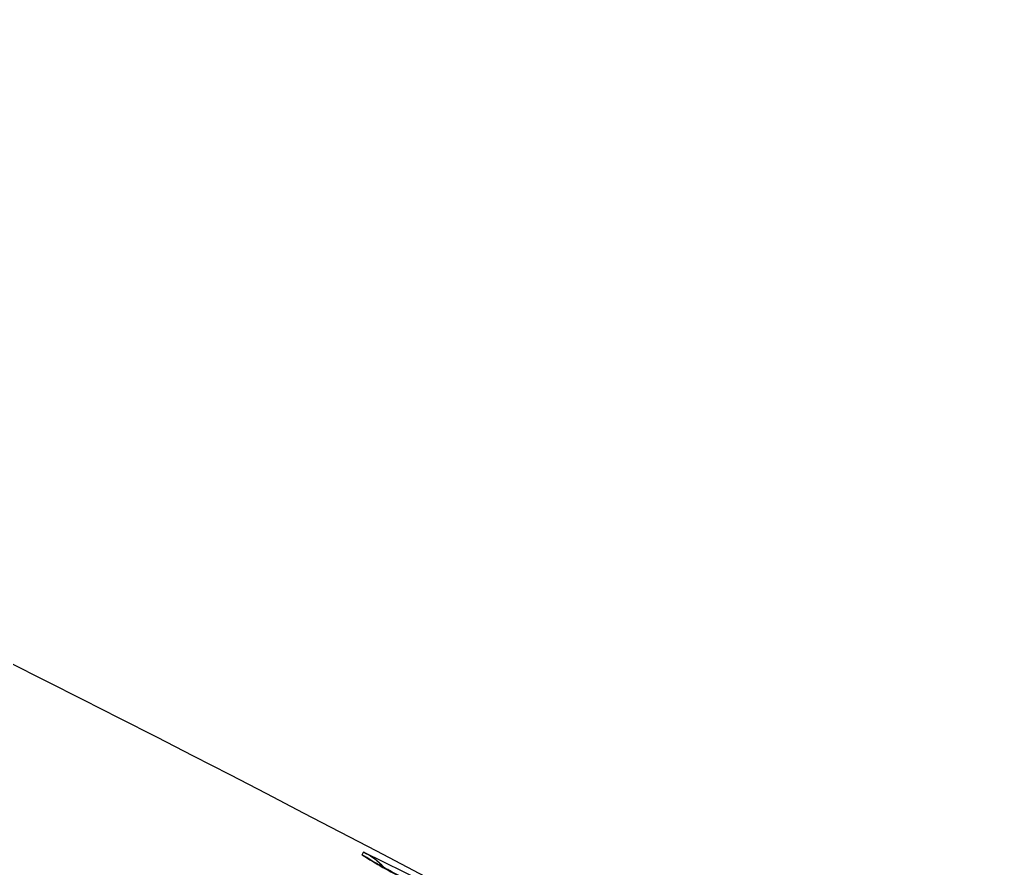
# Model space of a CAD drawing. Header units: millimetres. Extents: x 169 to 4368, y -1049 to 1924.
# Drawn here: x 496.1302 to 496.2535, y 1187.3796 to 1187.4869 of the extents above; entities that cross this region are included whole.
import ezdxf

# ---------------------------------------------------------------- set-up
doc = ezdxf.new("R2010")
doc.units = ezdxf.units.MM

msp = doc.modelspace()

# ---------------------------------------------------------------- linework, layer by layer
msp.add_line((496.1735750850465, 1187.381308720818), (496.1737226922244, 1187.381658214194))
for centre, radius, start, end in [((494.7616806487903, 1184.685044517626), 3.044828938550476, 60.66220779447448, 66.95704647994968), ((495.9255019945836, 1186.872587058497), 0.5663629192484788, 60.91026356161404, 64.00635526174123), ((496.1691092888266, 1187.372787063803), 0.00999903996256428, 43.8504669862478, 62.52350841956738), ((496.2016601663227, 1187.424691018524), 0.05167974017474988, 237.0815556742795, 243.8293639870705)]:
    msp.add_arc(centre, radius, start, end)
msp.add_ellipse((496.1689620964594, 1187.37243758683), major_axis=(-0.009207846423650575, 0.003900713298665705), ratio=0.9998826757652892, start_param=4.505154475884092, end_param=4.633588050715266)
msp.add_open_spline([(496.1789959003259, 1187.378242150476), (496.1788881508352, 1187.37830053045), (496.1786837831817, 1187.3784112713), (496.1783490801337, 1187.378593027322), (496.1780127599312, 1187.378775999639), (496.177687744355, 1187.378953195799), (496.1773759111058, 1187.379123590743), (496.1770771217708, 1187.37928725965), (496.1767921445013, 1187.379443780811), (496.1765214841734, 1187.379592873373), (496.1762657269383, 1187.379734208665), (496.1760254490385, 1187.379867459046), (496.1758012437456, 1187.379992282047), (496.1755937100783, 1187.380108324961), (496.175403473898, 1187.380215211479), (496.1752318447262, 1187.380312166112), (496.1750778795278, 1187.380399674005), (496.1749412735953, 1187.380477847282), (496.1748225287192, 1187.380546328097), (496.1747269737311, 1187.38060191972), (496.1746534304036, 1187.380645105326), (496.1745998274203, 1187.380676893509), (496.174561312956, 1187.380699983219), (496.1745389456404, 1187.380713578622), (496.1745333806558, 1187.380717018138), (496.1745333171252, 1187.380717057326), (496.174533316783, 1187.380717057536)], degree=3, knots=[0, 0, 0, 0, 0.03980054229161613, 0.08948888336935813, 0.1384206165575853, 0.1873567409910898, 0.236214724880808, 0.2849598976836964, 0.3335516235945193, 0.3819423834928845, 0.4300765437768617, 0.4778887529924886, 0.5253018821383404, 0.5722244333510282, 0.6185473811893025, 0.6641402372170641, 0.7082659265997602, 0.7527419239585925, 0.7961729195217302, 0.8381290654888891, 0.8739926485762992, 0.9076317019763765, 0.9388683264836881, 0.9720173859215829, 0.9995024694556972, 1, 1, 1, 1])

doc.saveas('drawing.dxf')
